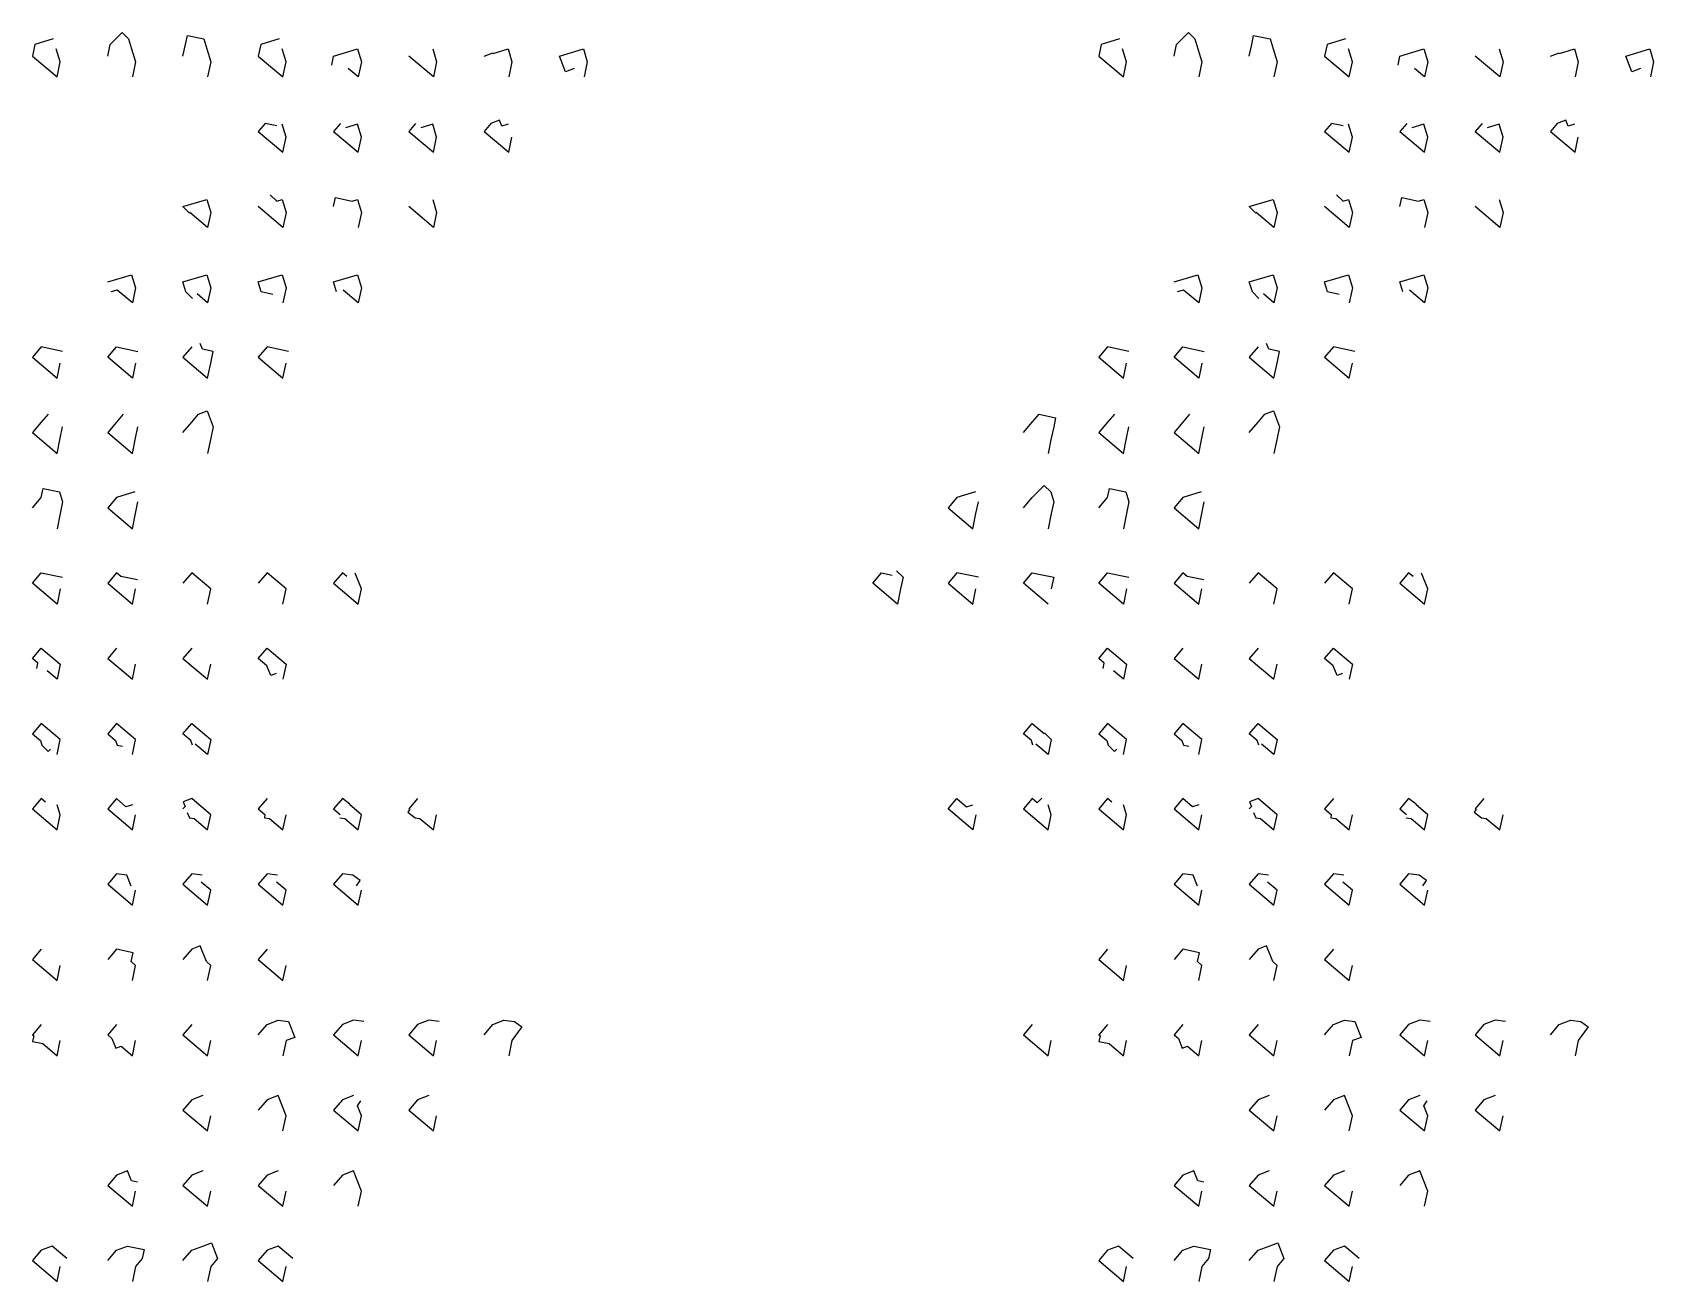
# Model space of a CAD drawing. Header units: inches. Extents: x -12292079.407 to -12292079.373, y 116895049.277 to 116895049.734.
# Drawn here: x -12292079.3913 to -12292079.37625, y 116895049.66552 to 116895049.67711 of the extents above; entities that cross this region are included whole.
import ezdxf

# ---------------------------------------------------------------- set-up
doc = ezdxf.new("R2010")
doc.units = ezdxf.units.IN
doc.header["$MEASUREMENT"] = 0

msp = doc.modelspace()

# ---------------------------------------------------------------- linework, layer by layer
for points in [[(-12292079.390598, 116895049.676893), (-12292079.390575, 116895049.677001), (-12292079.390464, 116895049.677112), (-12292079.390404, 116895049.677052), (-12292079.390376, 116895049.676959), (-12292079.39034, 116895049.676839), (-12292079.390369, 116895049.676699)], [(-12292079.391103, 116895049.677052), (-12292079.391274, 116895049.677001), (-12292079.391297, 116895049.676893), (-12292079.391068, 116895049.676699), (-12292079.391039, 116895049.676839), (-12292079.391075, 116895049.676959)], [(-12292079.389899, 116895049.676893), (-12292079.389876, 116895049.677001), (-12292079.389858, 116895049.677084), (-12292079.389705, 116895049.677052), (-12292079.389677, 116895049.676959), (-12292079.389641, 116895049.676839), (-12292079.38967, 116895049.676699)], [(-12292079.389006, 116895049.677052), (-12292079.389177, 116895049.677001), (-12292079.3892, 116895049.676893), (-12292079.388971, 116895049.676699), (-12292079.388942, 116895049.676839), (-12292079.388978, 116895049.676959)], [(-12292079.388518, 116895049.676809), (-12292079.388501, 116895049.676893), (-12292079.388279, 116895049.676959), (-12292079.388243, 116895049.676839), (-12292079.388272, 116895049.676699), (-12292079.388365, 116895049.676777)], [(-12292079.38758, 116895049.676959), (-12292079.387544, 116895049.676839), (-12292079.387574, 116895049.676699), (-12292079.387802, 116895049.676893)], [(-12292079.387103, 116895049.676893), (-12292079.387023, 116895049.676924), (-12292079.387021, 116895049.676917), (-12292079.386881, 116895049.676959), (-12292079.386845, 116895049.676839), (-12292079.386875, 116895049.676699)], [(-12292079.386268, 116895049.676777), (-12292079.386347, 116895049.676746), (-12292079.386404, 116895049.676893), (-12292079.386182, 116895049.676959), (-12292079.386146, 116895049.676839), (-12292079.386176, 116895049.676699)], [(-12292079.389028, 116895049.676245), (-12292079.389137, 116895049.676268), (-12292079.3892, 116895049.676194), (-12292079.388971, 116895049.676), (-12292079.388942, 116895049.67614), (-12292079.388978, 116895049.67626)], [(-12292079.388438, 116895049.676268), (-12292079.388501, 116895049.676194), (-12292079.388272, 116895049.676), (-12292079.388243, 116895049.67614), (-12292079.388279, 116895049.67626), (-12292079.38839, 116895049.676227)], [(-12292079.387739, 116895049.676268), (-12292079.387802, 116895049.676194), (-12292079.387574, 116895049.676), (-12292079.387544, 116895049.67614), (-12292079.38758, 116895049.67626), (-12292079.387691, 116895049.676227)], [(-12292079.386881, 116895049.67626), (-12292079.386939, 116895049.676243), (-12292079.386961, 116895049.676299), (-12292079.38704, 116895049.676268), (-12292079.387103, 116895049.676194), (-12292079.386875, 116895049.676), (-12292079.386845, 116895049.67614)], [(-12292079.389089, 116895049.675606), (-12292079.389028, 116895049.675546), (-12292079.388978, 116895049.675561), (-12292079.388942, 116895049.675441), (-12292079.388971, 116895049.675301), (-12292079.3892, 116895049.675495)], [(-12292079.389838, 116895049.675435), (-12292079.389899, 116895049.675495), (-12292079.389677, 116895049.675561), (-12292079.389641, 116895049.675441), (-12292079.38967, 116895049.675301), (-12292079.389834, 116895049.67544)], [(-12292079.388501, 116895049.675495), (-12292079.388483, 116895049.675579), (-12292079.388329, 116895049.675546), (-12292079.388279, 116895049.675561), (-12292079.388243, 116895049.675441), (-12292079.388272, 116895049.675301)], [(-12292079.38758, 116895049.675561), (-12292079.387544, 116895049.675441), (-12292079.387574, 116895049.675301), (-12292079.387802, 116895049.675495)], [(-12292079.390598, 116895049.674796), (-12292079.390376, 116895049.674862), (-12292079.39034, 116895049.674742), (-12292079.390369, 116895049.674602), (-12292079.390509, 116895049.674721), (-12292079.39057, 116895049.674703)], [(-12292079.389811, 116895049.674643), (-12292079.389871, 116895049.674703), (-12292079.389899, 116895049.674796), (-12292079.389677, 116895049.674862), (-12292079.389641, 116895049.674742), (-12292079.38967, 116895049.674602), (-12292079.389768, 116895049.674685)], [(-12292079.389064, 116895049.67468), (-12292079.389172, 116895049.674703), (-12292079.3892, 116895049.674796), (-12292079.388978, 116895049.674862), (-12292079.388942, 116895049.674742), (-12292079.388971, 116895049.674602)], [(-12292079.388473, 116895049.674703), (-12292079.388501, 116895049.674796), (-12292079.388279, 116895049.674862), (-12292079.388243, 116895049.674742), (-12292079.388272, 116895049.674602), (-12292079.388413, 116895049.674721)], [(-12292079.391016, 116895049.674151), (-12292079.391215, 116895049.674193), (-12292079.391297, 116895049.674097), (-12292079.391068, 116895049.673903), (-12292079.391039, 116895049.674043)], [(-12292079.39034, 116895049.674043), (-12292079.390369, 116895049.673903), (-12292079.390598, 116895049.674097), (-12292079.390516, 116895049.674193), (-12292079.390317, 116895049.674151)], [(-12292079.389817, 116895049.674193), (-12292079.389899, 116895049.674097), (-12292079.38967, 116895049.673903), (-12292079.389641, 116895049.674043), (-12292079.389618, 116895049.674151), (-12292079.389718, 116895049.674172), (-12292079.389738, 116895049.674224)], [(-12292079.388919, 116895049.674151), (-12292079.389118, 116895049.674193), (-12292079.3892, 116895049.674097), (-12292079.388971, 116895049.673903), (-12292079.388942, 116895049.674043)], [(-12292079.391152, 116895049.673568), (-12292079.391215, 116895049.673494), (-12292079.391297, 116895049.673398), (-12292079.391068, 116895049.673204), (-12292079.391039, 116895049.673344), (-12292079.391016, 116895049.673452)], [(-12292079.390453, 116895049.673568), (-12292079.390516, 116895049.673494), (-12292079.390598, 116895049.673398), (-12292079.390369, 116895049.673204), (-12292079.39034, 116895049.673344), (-12292079.390317, 116895049.673452)], [(-12292079.389899, 116895049.673398), (-12292079.389817, 116895049.673494), (-12292079.389755, 116895049.673568), (-12292079.389675, 116895049.673599), (-12292079.389618, 116895049.673452), (-12292079.389641, 116895049.673344), (-12292079.38967, 116895049.673204)], [(-12292079.391297, 116895049.672699), (-12292079.391215, 116895049.672795), (-12292079.391198, 116895049.672879), (-12292079.391044, 116895049.672846), (-12292079.391016, 116895049.672753), (-12292079.391039, 116895049.672645), (-12292079.391068, 116895049.672505)], [(-12292079.390345, 116895049.672846), (-12292079.390516, 116895049.672795), (-12292079.390598, 116895049.672699), (-12292079.390369, 116895049.672505), (-12292079.39034, 116895049.672645), (-12292079.390317, 116895049.672753)], [(-12292079.391039, 116895049.671946), (-12292079.391068, 116895049.671806), (-12292079.391297, 116895049.672), (-12292079.391215, 116895049.672096), (-12292079.391016, 116895049.672054)], [(-12292079.390322, 116895049.67203), (-12292079.390476, 116895049.672062), (-12292079.390516, 116895049.672096), (-12292079.390598, 116895049.672), (-12292079.390369, 116895049.671806), (-12292079.39034, 116895049.671946)], [(-12292079.38967, 116895049.671806), (-12292079.389641, 116895049.671946), (-12292079.389817, 116895049.672096), (-12292079.389899, 116895049.672)], [(-12292079.388971, 116895049.671806), (-12292079.388942, 116895049.671946), (-12292079.389118, 116895049.672096), (-12292079.3892, 116895049.672)], [(-12292079.388379, 116895049.672062), (-12292079.388419, 116895049.672096), (-12292079.388501, 116895049.672), (-12292079.388272, 116895049.671806), (-12292079.388243, 116895049.671946), (-12292079.3883, 116895049.672093)], [(-12292079.391256, 116895049.671206), (-12292079.391245, 116895049.671257), (-12292079.391297, 116895049.671301), (-12292079.391215, 116895049.671397), (-12292079.391039, 116895049.671247), (-12292079.391068, 116895049.671107), (-12292079.39116, 116895049.671185)], [(-12292079.390516, 116895049.671397), (-12292079.390598, 116895049.671301), (-12292079.390369, 116895049.671107), (-12292079.39034, 116895049.671247)], [(-12292079.389817, 116895049.671397), (-12292079.389899, 116895049.671301), (-12292079.38967, 116895049.671107), (-12292079.389641, 116895049.671247)], [(-12292079.389035, 116895049.671161), (-12292079.389084, 116895049.671142), (-12292079.38912, 116895049.671233), (-12292079.3892, 116895049.671301), (-12292079.389118, 116895049.671397), (-12292079.388942, 116895049.671247), (-12292079.388971, 116895049.671107)], [(-12292079.391068, 116895049.670408), (-12292079.391039, 116895049.670548), (-12292079.391215, 116895049.670698), (-12292079.391297, 116895049.670602), (-12292079.391223, 116895049.67054), (-12292079.39121, 116895049.670497), (-12292079.39115, 116895049.670437), (-12292079.391128, 116895049.670459)], [(-12292079.390369, 116895049.670408), (-12292079.39034, 116895049.670548), (-12292079.390516, 116895049.670698), (-12292079.390598, 116895049.670602), (-12292079.390524, 116895049.67054), (-12292079.390511, 116895049.670497), (-12292079.390461, 116895049.670487)], [(-12292079.389812, 116895049.670497), (-12292079.389825, 116895049.67054), (-12292079.389899, 116895049.670602), (-12292079.389817, 116895049.670698), (-12292079.389641, 116895049.670548), (-12292079.38967, 116895049.670408), (-12292079.389785, 116895049.670505)], [(-12292079.391175, 116895049.669965), (-12292079.391215, 116895049.669999), (-12292079.391297, 116895049.669904), (-12292079.391068, 116895049.669709), (-12292079.391039, 116895049.669849), (-12292079.391067, 116895049.669942)], [(-12292079.390368, 116895049.669942), (-12292079.390428, 116895049.669924), (-12292079.390516, 116895049.669999), (-12292079.390598, 116895049.669904), (-12292079.390369, 116895049.669709), (-12292079.39034, 116895049.669849)], [(-12292079.389859, 116895049.669869), (-12292079.38984, 116895049.669822), (-12292079.389796, 116895049.669816), (-12292079.38967, 116895049.669709), (-12292079.389641, 116895049.669849), (-12292079.389817, 116895049.669999), (-12292079.389897, 116895049.669968), (-12292079.38988, 116895049.669925), (-12292079.389899, 116895049.669904)], [(-12292079.389118, 116895049.669999), (-12292079.3892, 116895049.669904), (-12292079.389138, 116895049.669851), (-12292079.389141, 116895049.669822), (-12292079.389097, 116895049.669816), (-12292079.388971, 116895049.669709), (-12292079.388942, 116895049.669849)], [(-12292079.388442, 116895049.669822), (-12292079.388398, 116895049.669816), (-12292079.388272, 116895049.669709), (-12292079.388243, 116895049.669849), (-12292079.388354, 116895049.669944), (-12292079.38835, 116895049.669949), (-12292079.388419, 116895049.669999), (-12292079.388501, 116895049.669904), (-12292079.388439, 116895049.669851)], [(-12292079.387721, 116895049.669999), (-12292079.387802, 116895049.669904), (-12292079.387794, 116895049.669897), (-12292079.387813, 116895049.669872), (-12292079.387743, 116895049.669822), (-12292079.387699, 116895049.669816), (-12292079.387574, 116895049.669709), (-12292079.387544, 116895049.669849)], [(-12292079.39038, 116895049.669185), (-12292079.39042, 116895049.669288), (-12292079.390516, 116895049.6693), (-12292079.390598, 116895049.669205), (-12292079.390369, 116895049.66901), (-12292079.39034, 116895049.66915)], [(-12292079.389721, 116895049.669288), (-12292079.389817, 116895049.6693), (-12292079.389899, 116895049.669205), (-12292079.38967, 116895049.66901), (-12292079.389641, 116895049.66915), (-12292079.389729, 116895049.669225)], [(-12292079.389022, 116895049.669288), (-12292079.389118, 116895049.6693), (-12292079.3892, 116895049.669205), (-12292079.388971, 116895049.66901), (-12292079.388942, 116895049.66915), (-12292079.38903, 116895049.669225)], [(-12292079.388289, 116895049.669189), (-12292079.388254, 116895049.669238), (-12292079.388323, 116895049.669288), (-12292079.388419, 116895049.6693), (-12292079.388501, 116895049.669205), (-12292079.388272, 116895049.66901), (-12292079.388243, 116895049.66915)], [(-12292079.391215, 116895049.668601), (-12292079.391297, 116895049.668506), (-12292079.391068, 116895049.668312), (-12292079.391039, 116895049.668451)], [(-12292079.390369, 116895049.668312), (-12292079.39034, 116895049.668451), (-12292079.39038, 116895049.668486), (-12292079.390362, 116895049.668569), (-12292079.390516, 116895049.668601), (-12292079.390598, 116895049.668506)], [(-12292079.38967, 116895049.668312), (-12292079.389641, 116895049.668451), (-12292079.389681, 116895049.668486), (-12292079.389738, 116895049.668632), (-12292079.389817, 116895049.668601), (-12292079.389899, 116895049.668506)], [(-12292079.389118, 116895049.668601), (-12292079.3892, 116895049.668506), (-12292079.388971, 116895049.668312), (-12292079.388942, 116895049.668451)], [(-12292079.3892, 116895049.667807), (-12292079.389118, 116895049.667902), (-12292079.389015, 116895049.667942), (-12292079.388919, 116895049.66793), (-12292079.388862, 116895049.667783), (-12292079.388942, 116895049.667753), (-12292079.388971, 116895049.667612)], [(-12292079.38822, 116895049.66793), (-12292079.388316, 116895049.667942), (-12292079.388419, 116895049.667902), (-12292079.388501, 116895049.667807), (-12292079.388272, 116895049.667612), (-12292079.388243, 116895049.667753)], [(-12292079.387521, 116895049.66793), (-12292079.387618, 116895049.667942), (-12292079.387721, 116895049.667902), (-12292079.387802, 116895049.667807), (-12292079.387574, 116895049.667612), (-12292079.387544, 116895049.667753)], [(-12292079.387103, 116895049.667807), (-12292079.387022, 116895049.667902), (-12292079.386919, 116895049.667942), (-12292079.386822, 116895049.66793), (-12292079.386753, 116895049.66788), (-12292079.386845, 116895049.667753), (-12292079.386875, 116895049.667612)], [(-12292079.391215, 116895049.667902), (-12292079.391297, 116895049.667807), (-12292079.391285, 116895049.667797), (-12292079.391296, 116895049.667745), (-12292079.3912, 116895049.667725), (-12292079.391068, 116895049.667612), (-12292079.391039, 116895049.667753)], [(-12292079.390516, 116895049.667902), (-12292079.390598, 116895049.667807), (-12292079.390558, 116895049.667773), (-12292079.390522, 116895049.667682), (-12292079.390473, 116895049.667701), (-12292079.390369, 116895049.667612), (-12292079.39034, 116895049.667753)], [(-12292079.389817, 116895049.667902), (-12292079.389899, 116895049.667807), (-12292079.38967, 116895049.667612), (-12292079.389641, 116895049.667753)], [(-12292079.389714, 116895049.667243), (-12292079.389817, 116895049.667204), (-12292079.389899, 116895049.667108), (-12292079.38967, 116895049.666914), (-12292079.389641, 116895049.667054)], [(-12292079.388971, 116895049.666914), (-12292079.388942, 116895049.667054), (-12292079.389015, 116895049.667243), (-12292079.389118, 116895049.667204), (-12292079.3892, 116895049.667108)], [(-12292079.388316, 116895049.667243), (-12292079.388419, 116895049.667204), (-12292079.388501, 116895049.667108), (-12292079.388272, 116895049.666914), (-12292079.388243, 116895049.667054), (-12292079.38828, 116895049.667148), (-12292079.388247, 116895049.667193)], [(-12292079.387618, 116895049.667243), (-12292079.387721, 116895049.667204), (-12292079.387802, 116895049.667108), (-12292079.387574, 116895049.666914), (-12292079.387544, 116895049.667054)], [(-12292079.390322, 116895049.666438), (-12292079.390377, 116895049.66645), (-12292079.390413, 116895049.666544), (-12292079.390516, 116895049.666505), (-12292079.390598, 116895049.666409), (-12292079.390369, 116895049.666215), (-12292079.39034, 116895049.666355)], [(-12292079.389714, 116895049.666544), (-12292079.389817, 116895049.666505), (-12292079.389899, 116895049.666409), (-12292079.38967, 116895049.666215), (-12292079.389641, 116895049.666355)], [(-12292079.389015, 116895049.666544), (-12292079.389118, 116895049.666505), (-12292079.3892, 116895049.666409), (-12292079.388971, 116895049.666215), (-12292079.388942, 116895049.666355)], [(-12292079.388272, 116895049.666215), (-12292079.388243, 116895049.666355), (-12292079.388316, 116895049.666544), (-12292079.388419, 116895049.666505), (-12292079.388501, 116895049.666409)], [(-12292079.390976, 116895049.66573), (-12292079.391112, 116895049.665845), (-12292079.391215, 116895049.665806), (-12292079.391297, 116895049.66571), (-12292079.391068, 116895049.665516), (-12292079.391039, 116895049.665656)], [(-12292079.390598, 116895049.66571), (-12292079.390516, 116895049.665806), (-12292079.390413, 116895049.665845), (-12292079.390259, 116895049.665813), (-12292079.390277, 116895049.66573), (-12292079.39034, 116895049.665656), (-12292079.390369, 116895049.665516)], [(-12292079.389899, 116895049.66571), (-12292079.389817, 116895049.665806), (-12292079.389714, 116895049.665845), (-12292079.389635, 116895049.665876), (-12292079.389578, 116895049.66573), (-12292079.389641, 116895049.665656), (-12292079.38967, 116895049.665516)], [(-12292079.388879, 116895049.66573), (-12292079.389015, 116895049.665845), (-12292079.389118, 116895049.665806), (-12292079.3892, 116895049.66571), (-12292079.388971, 116895049.665516), (-12292079.388942, 116895049.665656)]]:
    msp.add_lwpolyline(points, close=True)
at = {"color": 150}
msp.add_lwpolyline([(-12292079.380699, 116895049.676893), (-12292079.380676, 116895049.677001), (-12292079.380565, 116895049.677112), (-12292079.380505, 116895049.677052), (-12292079.380477, 116895049.676959), (-12292079.380441, 116895049.676839), (-12292079.38047, 116895049.676699)], close=True, dxfattribs=at)
at = {"color": 27}
for points in [[(-12292079.381204, 116895049.677052), (-12292079.381375, 116895049.677001), (-12292079.381398, 116895049.676893), (-12292079.381169, 116895049.676699), (-12292079.38114, 116895049.676839), (-12292079.381176, 116895049.676959)], [(-12292079.379107, 116895049.677052), (-12292079.379278, 116895049.677001), (-12292079.379301, 116895049.676893), (-12292079.379072, 116895049.676699), (-12292079.379043, 116895049.676839), (-12292079.379079, 116895049.676959)]]:
    msp.add_lwpolyline(points, close=True, dxfattribs=at)
at = {"color": 151}
msp.add_lwpolyline([(-12292079.38, 116895049.676893), (-12292079.379977, 116895049.677001), (-12292079.37996, 116895049.677084), (-12292079.379806, 116895049.677052), (-12292079.379778, 116895049.676959), (-12292079.379742, 116895049.676839), (-12292079.379771, 116895049.676699)], close=True, dxfattribs=at)
at = {"color": 152}
msp.add_lwpolyline([(-12292079.378619, 116895049.676809), (-12292079.378602, 116895049.676893), (-12292079.37838, 116895049.676959), (-12292079.378344, 116895049.676839), (-12292079.378373, 116895049.676699), (-12292079.378466, 116895049.676777)], close=True, dxfattribs=at)
at = {"color": 4}
for points in [[(-12292079.377681, 116895049.676959), (-12292079.377645, 116895049.676839), (-12292079.377675, 116895049.676699), (-12292079.377903, 116895049.676893)], [(-12292079.377681, 116895049.675561), (-12292079.377645, 116895049.675441), (-12292079.377675, 116895049.675301), (-12292079.377903, 116895049.675495)]]:
    msp.add_lwpolyline(points, close=True, dxfattribs=at)
at = {"color": 153}
msp.add_lwpolyline([(-12292079.377204, 116895049.676893), (-12292079.377124, 116895049.676924), (-12292079.377122, 116895049.676917), (-12292079.376982, 116895049.676959), (-12292079.376946, 116895049.676839), (-12292079.376976, 116895049.676699)], close=True, dxfattribs=at)
at = {"color": 154}
msp.add_lwpolyline([(-12292079.376369, 116895049.676777), (-12292079.376448, 116895049.676746), (-12292079.376505, 116895049.676893), (-12292079.376283, 116895049.676959), (-12292079.376247, 116895049.676839), (-12292079.376277, 116895049.676699)], close=True, dxfattribs=at)
at = {"color": 155}
msp.add_lwpolyline([(-12292079.379129, 116895049.676245), (-12292079.379238, 116895049.676268), (-12292079.379301, 116895049.676194), (-12292079.379072, 116895049.676), (-12292079.379043, 116895049.67614), (-12292079.379079, 116895049.67626)], close=True, dxfattribs=at)
at = {"color": 26}
for points in [[(-12292079.378539, 116895049.676268), (-12292079.378602, 116895049.676194), (-12292079.378373, 116895049.676), (-12292079.378344, 116895049.67614), (-12292079.37838, 116895049.67626), (-12292079.378491, 116895049.676227)], [(-12292079.37784, 116895049.676268), (-12292079.377903, 116895049.676194), (-12292079.377675, 116895049.676), (-12292079.377645, 116895049.67614), (-12292079.377681, 116895049.67626), (-12292079.377792, 116895049.676227)]]:
    msp.add_lwpolyline(points, close=True, dxfattribs=at)
at = {"color": 156}
msp.add_lwpolyline([(-12292079.376982, 116895049.67626), (-12292079.37704, 116895049.676243), (-12292079.377062, 116895049.676299), (-12292079.377141, 116895049.676268), (-12292079.377204, 116895049.676194), (-12292079.376976, 116895049.676), (-12292079.376946, 116895049.67614)], close=True, dxfattribs=at)
at = {"color": 158}
msp.add_lwpolyline([(-12292079.37919, 116895049.675606), (-12292079.379129, 116895049.675546), (-12292079.379079, 116895049.675561), (-12292079.379043, 116895049.675441), (-12292079.379072, 116895049.675301), (-12292079.379301, 116895049.675495)], close=True, dxfattribs=at)
at = {"color": 157}
msp.add_lwpolyline([(-12292079.379939, 116895049.675435), (-12292079.38, 116895049.675495), (-12292079.379778, 116895049.675561), (-12292079.379742, 116895049.675441), (-12292079.379771, 116895049.675301), (-12292079.379935, 116895049.67544)], close=True, dxfattribs=at)
at = {"color": 159}
msp.add_lwpolyline([(-12292079.378602, 116895049.675495), (-12292079.378584, 116895049.675579), (-12292079.378431, 116895049.675546), (-12292079.37838, 116895049.675561), (-12292079.378344, 116895049.675441), (-12292079.378373, 116895049.675301)], close=True, dxfattribs=at)
at = {"color": 25}
for points in [[(-12292079.380699, 116895049.674796), (-12292079.380477, 116895049.674862), (-12292079.380441, 116895049.674742), (-12292079.38047, 116895049.674602), (-12292079.380611, 116895049.674721), (-12292079.380671, 116895049.674703)], [(-12292079.378574, 116895049.674703), (-12292079.378602, 116895049.674796), (-12292079.37838, 116895049.674862), (-12292079.378344, 116895049.674742), (-12292079.378373, 116895049.674602), (-12292079.378514, 116895049.674721)]]:
    msp.add_lwpolyline(points, close=True, dxfattribs=at)
at = {"color": 160}
msp.add_lwpolyline([(-12292079.379912, 116895049.674643), (-12292079.379972, 116895049.674703), (-12292079.38, 116895049.674796), (-12292079.379778, 116895049.674862), (-12292079.379742, 116895049.674742), (-12292079.379771, 116895049.674602), (-12292079.379869, 116895049.674685)], close=True, dxfattribs=at)
at = {"color": 161}
msp.add_lwpolyline([(-12292079.379165, 116895049.67468), (-12292079.379273, 116895049.674703), (-12292079.379301, 116895049.674796), (-12292079.379079, 116895049.674862), (-12292079.379043, 116895049.674742), (-12292079.379072, 116895049.674602)], close=True, dxfattribs=at)
at = {"color": 15}
for points in [[(-12292079.381117, 116895049.674151), (-12292079.381316, 116895049.674193), (-12292079.381398, 116895049.674097), (-12292079.381169, 116895049.673903), (-12292079.38114, 116895049.674043)], [(-12292079.380441, 116895049.674043), (-12292079.38047, 116895049.673903), (-12292079.380699, 116895049.674097), (-12292079.380617, 116895049.674193), (-12292079.380418, 116895049.674151)], [(-12292079.37902, 116895049.674151), (-12292079.379219, 116895049.674193), (-12292079.379301, 116895049.674097), (-12292079.379072, 116895049.673903), (-12292079.379043, 116895049.674043)], [(-12292079.382515, 116895049.672054), (-12292079.382714, 116895049.672096), (-12292079.382796, 116895049.672), (-12292079.382567, 116895049.671806), (-12292079.382538, 116895049.671946)], [(-12292079.381868, 116895049.671806), (-12292079.382097, 116895049.672), (-12292079.382015, 116895049.672096), (-12292079.381816, 116895049.672054), (-12292079.381839, 116895049.671946)], [(-12292079.38114, 116895049.671946), (-12292079.381169, 116895049.671806), (-12292079.381398, 116895049.672), (-12292079.381316, 116895049.672096), (-12292079.381117, 116895049.672054)]]:
    msp.add_lwpolyline(points, close=True, dxfattribs=at)
at = {"color": 162}
msp.add_lwpolyline([(-12292079.379918, 116895049.674193), (-12292079.38, 116895049.674097), (-12292079.379771, 116895049.673903), (-12292079.379742, 116895049.674043), (-12292079.379719, 116895049.674151), (-12292079.379819, 116895049.674172), (-12292079.379839, 116895049.674224)], close=True, dxfattribs=at)
at = {"color": 163}
msp.add_lwpolyline([(-12292079.382097, 116895049.673398), (-12292079.382015, 116895049.673494), (-12292079.381952, 116895049.673568), (-12292079.381799, 116895049.673535), (-12292079.381816, 116895049.673452), (-12292079.381839, 116895049.673344), (-12292079.381868, 116895049.673204)], close=True, dxfattribs=at)
at = {"color": 24}
for points in [[(-12292079.381253, 116895049.673568), (-12292079.381316, 116895049.673494), (-12292079.381398, 116895049.673398), (-12292079.381169, 116895049.673204), (-12292079.38114, 116895049.673344), (-12292079.381117, 116895049.673452)], [(-12292079.380554, 116895049.673568), (-12292079.380617, 116895049.673494), (-12292079.380699, 116895049.673398), (-12292079.38047, 116895049.673204), (-12292079.380441, 116895049.673344), (-12292079.380418, 116895049.673452)]]:
    msp.add_lwpolyline(points, close=True, dxfattribs=at)
at = {"color": 164}
msp.add_lwpolyline([(-12292079.38, 116895049.673398), (-12292079.379918, 116895049.673494), (-12292079.379856, 116895049.673568), (-12292079.379776, 116895049.673599), (-12292079.379719, 116895049.673452), (-12292079.379742, 116895049.673344), (-12292079.379771, 116895049.673204)], close=True, dxfattribs=at)
at = {"color": 165}
msp.add_lwpolyline([(-12292079.382097, 116895049.672699), (-12292079.382015, 116895049.672795), (-12292079.381904, 116895049.672906), (-12292079.381844, 116895049.672846), (-12292079.381816, 116895049.672753), (-12292079.381839, 116895049.672645), (-12292079.381868, 116895049.672505)], close=True, dxfattribs=at)
at = {"color": 166}
msp.add_lwpolyline([(-12292079.381398, 116895049.672699), (-12292079.381316, 116895049.672795), (-12292079.381299, 116895049.672879), (-12292079.381145, 116895049.672846), (-12292079.381117, 116895049.672753), (-12292079.38114, 116895049.672645), (-12292079.381169, 116895049.672505)], close=True, dxfattribs=at)
at = {"color": 23}
for points in [[(-12292079.382543, 116895049.672846), (-12292079.382714, 116895049.672795), (-12292079.382796, 116895049.672699), (-12292079.382567, 116895049.672505), (-12292079.382538, 116895049.672645), (-12292079.382515, 116895049.672753)], [(-12292079.380446, 116895049.672846), (-12292079.380617, 116895049.672795), (-12292079.380699, 116895049.672699), (-12292079.38047, 116895049.672505), (-12292079.380441, 116895049.672645), (-12292079.380418, 116895049.672753)]]:
    msp.add_lwpolyline(points, close=True, dxfattribs=at)
at = {"color": 167}
msp.add_lwpolyline([(-12292079.383274, 116895049.672114), (-12292079.383214, 116895049.672054), (-12292079.383237, 116895049.671946), (-12292079.383266, 116895049.671806), (-12292079.383495, 116895049.672), (-12292079.383413, 116895049.672096), (-12292079.383314, 116895049.672075)], close=True, dxfattribs=at)
at = {"color": 168}
msp.add_lwpolyline([(-12292079.380423, 116895049.67203), (-12292079.380577, 116895049.672062), (-12292079.380617, 116895049.672096), (-12292079.380699, 116895049.672), (-12292079.38047, 116895049.671806), (-12292079.380441, 116895049.671946)], close=True, dxfattribs=at)
at = {"color": 5}
for points in [[(-12292079.379771, 116895049.671806), (-12292079.379742, 116895049.671946), (-12292079.379918, 116895049.672096), (-12292079.38, 116895049.672)], [(-12292079.379072, 116895049.671806), (-12292079.379043, 116895049.671946), (-12292079.379219, 116895049.672096), (-12292079.379301, 116895049.672)], [(-12292079.380617, 116895049.671397), (-12292079.380699, 116895049.671301), (-12292079.38047, 116895049.671107), (-12292079.380441, 116895049.671247)], [(-12292079.379918, 116895049.671397), (-12292079.38, 116895049.671301), (-12292079.379771, 116895049.671107), (-12292079.379742, 116895049.671247)], [(-12292079.381316, 116895049.668601), (-12292079.381398, 116895049.668506), (-12292079.381169, 116895049.668312), (-12292079.38114, 116895049.668451)], [(-12292079.379219, 116895049.668601), (-12292079.379301, 116895049.668506), (-12292079.379072, 116895049.668312), (-12292079.379043, 116895049.668451)], [(-12292079.382015, 116895049.667902), (-12292079.382097, 116895049.667807), (-12292079.381868, 116895049.667612), (-12292079.381839, 116895049.667753)], [(-12292079.379918, 116895049.667902), (-12292079.38, 116895049.667807), (-12292079.379771, 116895049.667612), (-12292079.379742, 116895049.667753)]]:
    msp.add_lwpolyline(points, close=True, dxfattribs=at)
at = {"color": 169}
msp.add_lwpolyline([(-12292079.37848, 116895049.672062), (-12292079.378521, 116895049.672096), (-12292079.378602, 116895049.672), (-12292079.378373, 116895049.671806), (-12292079.378344, 116895049.671946), (-12292079.378401, 116895049.672093)], close=True, dxfattribs=at)
at = {"color": 170}
msp.add_lwpolyline([(-12292079.381357, 116895049.671206), (-12292079.381346, 116895049.671257), (-12292079.381398, 116895049.671301), (-12292079.381316, 116895049.671397), (-12292079.38114, 116895049.671247), (-12292079.381169, 116895049.671107), (-12292079.381261, 116895049.671185)], close=True, dxfattribs=at)
at = {"color": 171}
msp.add_lwpolyline([(-12292079.379136, 116895049.671161), (-12292079.379185, 116895049.671142), (-12292079.379221, 116895049.671233), (-12292079.379301, 116895049.671301), (-12292079.379219, 116895049.671397), (-12292079.379043, 116895049.671247), (-12292079.379072, 116895049.671107)], close=True, dxfattribs=at)
at = {"color": 172}
msp.add_lwpolyline([(-12292079.38201, 116895049.670497), (-12292079.382023, 116895049.67054), (-12292079.382097, 116895049.670602), (-12292079.382015, 116895049.670698), (-12292079.381904, 116895049.670604), (-12292079.381899, 116895049.670608), (-12292079.381839, 116895049.670548), (-12292079.381868, 116895049.670408), (-12292079.381982, 116895049.670505)], close=True, dxfattribs=at)
at = {"color": 173}
msp.add_lwpolyline([(-12292079.381169, 116895049.670408), (-12292079.38114, 116895049.670548), (-12292079.381316, 116895049.670698), (-12292079.381398, 116895049.670602), (-12292079.381324, 116895049.67054), (-12292079.381311, 116895049.670497), (-12292079.381251, 116895049.670437), (-12292079.381229, 116895049.670459)], close=True, dxfattribs=at)
at = {"color": 174}
msp.add_lwpolyline([(-12292079.38047, 116895049.670408), (-12292079.380441, 116895049.670548), (-12292079.380617, 116895049.670698), (-12292079.380699, 116895049.670602), (-12292079.380625, 116895049.67054), (-12292079.380612, 116895049.670497), (-12292079.380562, 116895049.670487)], close=True, dxfattribs=at)
at = {"color": 22}
msp.add_lwpolyline([(-12292079.379913, 116895049.670497), (-12292079.379926, 116895049.67054), (-12292079.38, 116895049.670602), (-12292079.379918, 116895049.670698), (-12292079.379742, 116895049.670548), (-12292079.379771, 116895049.670408), (-12292079.379886, 116895049.670505)], close=True, dxfattribs=at)
at = {"color": 21}
for points in [[(-12292079.382538, 116895049.669849), (-12292079.382567, 116895049.669709), (-12292079.382796, 116895049.669904), (-12292079.382714, 116895049.669999), (-12292079.382626, 116895049.669924), (-12292079.382566, 116895049.669942)], [(-12292079.380469, 116895049.669942), (-12292079.380529, 116895049.669924), (-12292079.380617, 116895049.669999), (-12292079.380699, 116895049.669904), (-12292079.38047, 116895049.669709), (-12292079.380441, 116895049.669849)]]:
    msp.add_lwpolyline(points, close=True, dxfattribs=at)
at = {"color": 175}
msp.add_lwpolyline([(-12292079.381927, 116895049.670003), (-12292079.381969, 116895049.66996), (-12292079.382015, 116895049.669999), (-12292079.382097, 116895049.669904), (-12292079.381868, 116895049.669709), (-12292079.381839, 116895049.669849), (-12292079.381867, 116895049.669942)], close=True, dxfattribs=at)
at = {"color": 176}
msp.add_lwpolyline([(-12292079.381276, 116895049.669965), (-12292079.381316, 116895049.669999), (-12292079.381398, 116895049.669904), (-12292079.381169, 116895049.669709), (-12292079.38114, 116895049.669849), (-12292079.381168, 116895049.669942)], close=True, dxfattribs=at)
at = {"color": 177}
msp.add_lwpolyline([(-12292079.37996, 116895049.669869), (-12292079.379941, 116895049.669822), (-12292079.379897, 116895049.669816), (-12292079.379771, 116895049.669709), (-12292079.379742, 116895049.669849), (-12292079.379918, 116895049.669999), (-12292079.379998, 116895049.669968), (-12292079.379981, 116895049.669925), (-12292079.38, 116895049.669904)], close=True, dxfattribs=at)
at = {"color": 20}
msp.add_lwpolyline([(-12292079.379219, 116895049.669999), (-12292079.379301, 116895049.669904), (-12292079.379239, 116895049.669851), (-12292079.379242, 116895049.669822), (-12292079.379198, 116895049.669816), (-12292079.379072, 116895049.669709), (-12292079.379043, 116895049.669849)], close=True, dxfattribs=at)
at = {"color": 178}
msp.add_lwpolyline([(-12292079.378543, 116895049.669822), (-12292079.378499, 116895049.669816), (-12292079.378373, 116895049.669709), (-12292079.378344, 116895049.669849), (-12292079.378455, 116895049.669944), (-12292079.378451, 116895049.669949), (-12292079.378521, 116895049.669999), (-12292079.378602, 116895049.669904), (-12292079.37854, 116895049.669851)], close=True, dxfattribs=at)
at = {"color": 179}
msp.add_lwpolyline([(-12292079.377822, 116895049.669999), (-12292079.377903, 116895049.669904), (-12292079.377895, 116895049.669897), (-12292079.377914, 116895049.669872), (-12292079.377844, 116895049.669822), (-12292079.3778, 116895049.669816), (-12292079.377675, 116895049.669709), (-12292079.377645, 116895049.669849)], close=True, dxfattribs=at)
at = {"color": 180}
msp.add_lwpolyline([(-12292079.380481, 116895049.669185), (-12292079.380521, 116895049.669288), (-12292079.380617, 116895049.6693), (-12292079.380699, 116895049.669205), (-12292079.38047, 116895049.66901), (-12292079.380441, 116895049.66915)], close=True, dxfattribs=at)
at = {"color": 19}
for points in [[(-12292079.379822, 116895049.669288), (-12292079.379918, 116895049.6693), (-12292079.38, 116895049.669205), (-12292079.379771, 116895049.66901), (-12292079.379742, 116895049.66915), (-12292079.37983, 116895049.669225)], [(-12292079.379123, 116895049.669288), (-12292079.379219, 116895049.6693), (-12292079.379301, 116895049.669205), (-12292079.379072, 116895049.66901), (-12292079.379043, 116895049.66915), (-12292079.379131, 116895049.669225)]]:
    msp.add_lwpolyline(points, close=True, dxfattribs=at)
at = {"color": 181}
msp.add_lwpolyline([(-12292079.37839, 116895049.669189), (-12292079.378355, 116895049.669238), (-12292079.378424, 116895049.669288), (-12292079.378521, 116895049.6693), (-12292079.378602, 116895049.669205), (-12292079.378373, 116895049.66901), (-12292079.378344, 116895049.66915)], close=True, dxfattribs=at)
at = {"color": 182}
msp.add_lwpolyline([(-12292079.38047, 116895049.668312), (-12292079.380441, 116895049.668451), (-12292079.380481, 116895049.668486), (-12292079.380463, 116895049.668569), (-12292079.380617, 116895049.668601), (-12292079.380699, 116895049.668506)], close=True, dxfattribs=at)
at = {"color": 183}
msp.add_lwpolyline([(-12292079.379771, 116895049.668312), (-12292079.379742, 116895049.668451), (-12292079.379782, 116895049.668486), (-12292079.379839, 116895049.668632), (-12292079.379918, 116895049.668601), (-12292079.38, 116895049.668506)], close=True, dxfattribs=at)
at = {"color": 186}
msp.add_lwpolyline([(-12292079.379301, 116895049.667807), (-12292079.379219, 116895049.667902), (-12292079.379116, 116895049.667942), (-12292079.37902, 116895049.66793), (-12292079.378963, 116895049.667783), (-12292079.379043, 116895049.667753), (-12292079.379072, 116895049.667612)], close=True, dxfattribs=at)
at = {"color": 18}
for points in [[(-12292079.378321, 116895049.66793), (-12292079.378418, 116895049.667942), (-12292079.378521, 116895049.667902), (-12292079.378602, 116895049.667807), (-12292079.378373, 116895049.667612), (-12292079.378344, 116895049.667753)], [(-12292079.377622, 116895049.66793), (-12292079.377719, 116895049.667942), (-12292079.377822, 116895049.667902), (-12292079.377903, 116895049.667807), (-12292079.377675, 116895049.667612), (-12292079.377645, 116895049.667753)]]:
    msp.add_lwpolyline(points, close=True, dxfattribs=at)
at = {"color": 187}
msp.add_lwpolyline([(-12292079.377204, 116895049.667807), (-12292079.377123, 116895049.667902), (-12292079.37702, 116895049.667942), (-12292079.376923, 116895049.66793), (-12292079.376854, 116895049.66788), (-12292079.376946, 116895049.667753), (-12292079.376976, 116895049.667612)], close=True, dxfattribs=at)
at = {"color": 184}
msp.add_lwpolyline([(-12292079.381316, 116895049.667902), (-12292079.381398, 116895049.667807), (-12292079.381386, 116895049.667797), (-12292079.381397, 116895049.667745), (-12292079.381301, 116895049.667725), (-12292079.381169, 116895049.667612), (-12292079.38114, 116895049.667753)], close=True, dxfattribs=at)
at = {"color": 185}
msp.add_lwpolyline([(-12292079.380617, 116895049.667902), (-12292079.380699, 116895049.667807), (-12292079.380659, 116895049.667773), (-12292079.380623, 116895049.667682), (-12292079.380574, 116895049.667701), (-12292079.38047, 116895049.667612), (-12292079.380441, 116895049.667753)], close=True, dxfattribs=at)
at = {"color": 16}
for points in [[(-12292079.379815, 116895049.667243), (-12292079.379918, 116895049.667204), (-12292079.38, 116895049.667108), (-12292079.379771, 116895049.666914), (-12292079.379742, 116895049.667054)], [(-12292079.379072, 116895049.666914), (-12292079.379043, 116895049.667054), (-12292079.379116, 116895049.667243), (-12292079.379219, 116895049.667204), (-12292079.379301, 116895049.667108)], [(-12292079.377719, 116895049.667243), (-12292079.377822, 116895049.667204), (-12292079.377903, 116895049.667108), (-12292079.377675, 116895049.666914), (-12292079.377645, 116895049.667054)], [(-12292079.379815, 116895049.666544), (-12292079.379918, 116895049.666505), (-12292079.38, 116895049.666409), (-12292079.379771, 116895049.666215), (-12292079.379742, 116895049.666355)], [(-12292079.379116, 116895049.666544), (-12292079.379219, 116895049.666505), (-12292079.379301, 116895049.666409), (-12292079.379072, 116895049.666215), (-12292079.379043, 116895049.666355)], [(-12292079.378373, 116895049.666215), (-12292079.378344, 116895049.666355), (-12292079.378418, 116895049.666544), (-12292079.378521, 116895049.666505), (-12292079.378602, 116895049.666409)]]:
    msp.add_lwpolyline(points, close=True, dxfattribs=at)
at = {"color": 188}
msp.add_lwpolyline([(-12292079.378418, 116895049.667243), (-12292079.378521, 116895049.667204), (-12292079.378602, 116895049.667108), (-12292079.378373, 116895049.666914), (-12292079.378344, 116895049.667054), (-12292079.378381, 116895049.667148), (-12292079.378348, 116895049.667193)], close=True, dxfattribs=at)
at = {"color": 189}
msp.add_lwpolyline([(-12292079.380423, 116895049.666438), (-12292079.380478, 116895049.66645), (-12292079.380514, 116895049.666544), (-12292079.380617, 116895049.666505), (-12292079.380699, 116895049.666409), (-12292079.38047, 116895049.666215), (-12292079.380441, 116895049.666355)], close=True, dxfattribs=at)
at = {"color": 17}
for points in [[(-12292079.381077, 116895049.66573), (-12292079.381213, 116895049.665845), (-12292079.381316, 116895049.665806), (-12292079.381398, 116895049.66571), (-12292079.381169, 116895049.665516), (-12292079.38114, 116895049.665656)], [(-12292079.37898, 116895049.66573), (-12292079.379116, 116895049.665845), (-12292079.379219, 116895049.665806), (-12292079.379301, 116895049.66571), (-12292079.379072, 116895049.665516), (-12292079.379043, 116895049.665656)]]:
    msp.add_lwpolyline(points, close=True, dxfattribs=at)
at = {"color": 190}
msp.add_lwpolyline([(-12292079.380699, 116895049.66571), (-12292079.380617, 116895049.665806), (-12292079.380514, 116895049.665845), (-12292079.380361, 116895049.665813), (-12292079.380378, 116895049.66573), (-12292079.380441, 116895049.665656), (-12292079.38047, 116895049.665516)], close=True, dxfattribs=at)
at = {"color": 191}
msp.add_lwpolyline([(-12292079.38, 116895049.66571), (-12292079.379918, 116895049.665806), (-12292079.379815, 116895049.665845), (-12292079.379736, 116895049.665876), (-12292079.379679, 116895049.66573), (-12292079.379742, 116895049.665656), (-12292079.379771, 116895049.665516)], close=True, dxfattribs=at)

doc.saveas('drawing.dxf')
